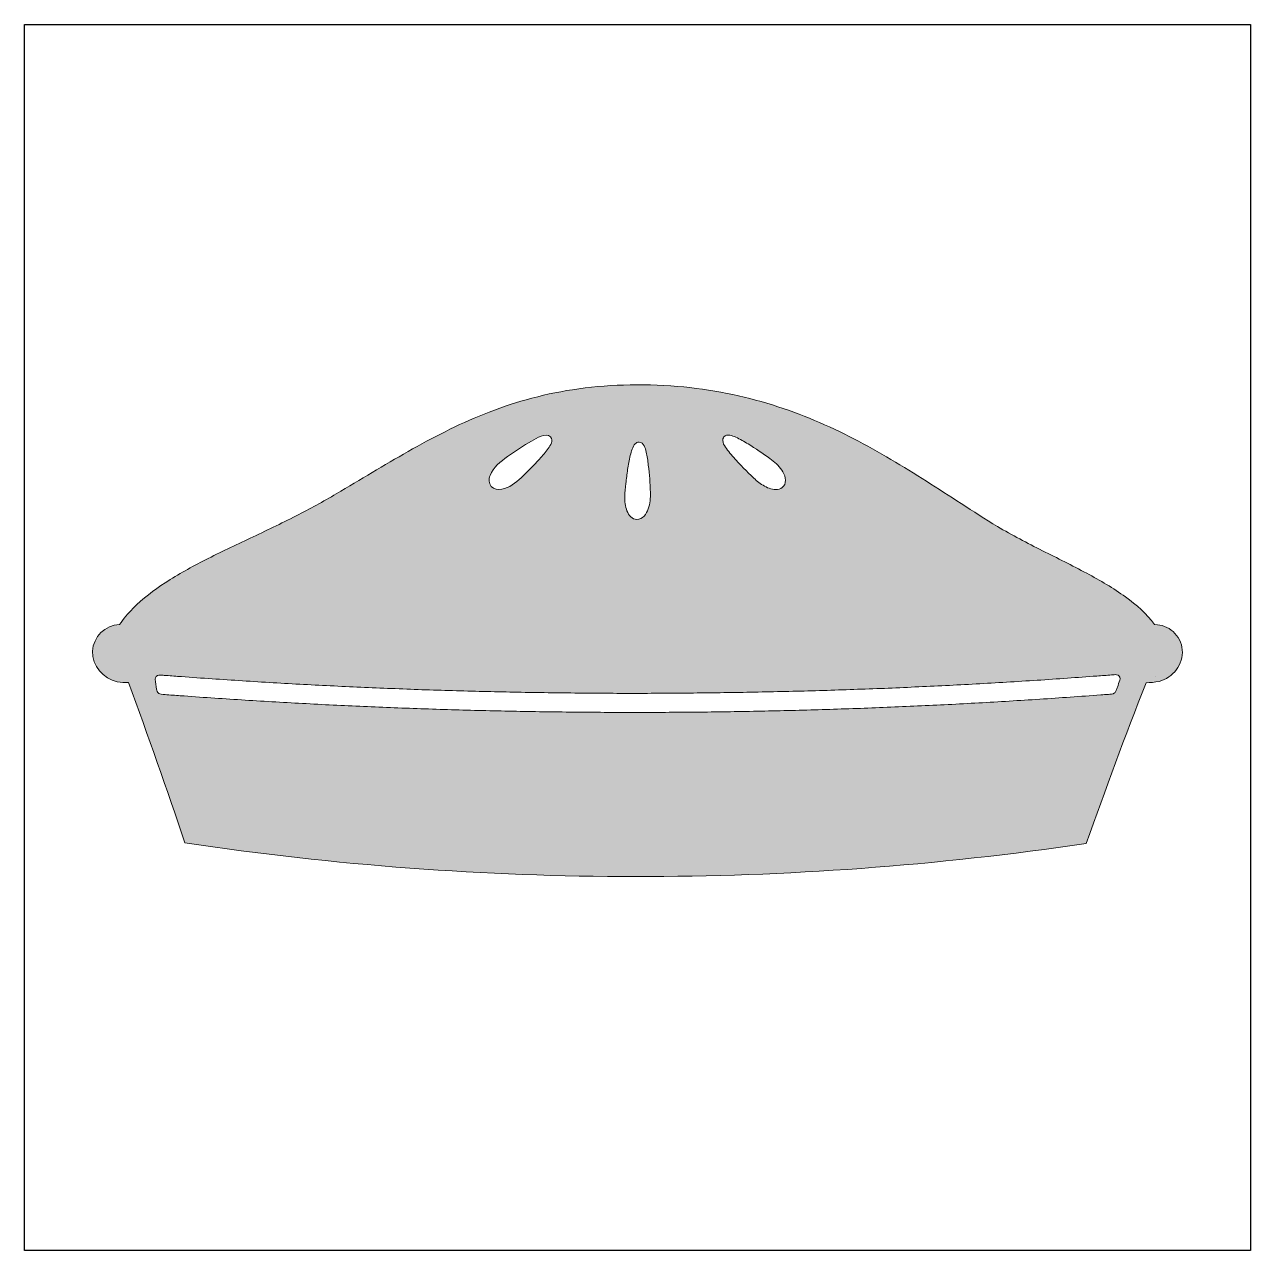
# Model space of a CAD drawing. Header units: inches. Extents: x 0 to 114, y 0 to 114.
import ezdxf

# ---------------------------------------------------------------- set-up
doc = ezdxf.new("R2010")
doc.units = ezdxf.units.IN
doc.header["$MEASUREMENT"] = 0
doc.layers.add('Image Background', color=7, linetype='Continuous')
doc.layers.add('Layer 1', color=7, linetype='Continuous')
picture_1 = doc.add_image_def('image1.png', size_in_pixel=(1350, 1350))

msp = doc.modelspace()

# ---------------------------------------------------------------- hatches: boundary and pattern name
at = {"layer": 'Layer 1', "true_color": 0xd3ab72}
h = msp.add_hatch(color=43, dxfattribs=at)
h.dxf.hatch_style = 2
edge = h.paths.add_edge_path()
edge.add_spline(control_points=[(105.36, 58.35), (104.62, 59.36), (103.67, 60.2), (102.66, 60.93), (101.52, 61.76), (100.28, 62.47), (99.03, 63.14), (97.67, 63.87), (96.29, 64.55), (94.91, 65.24), (93.49, 65.96), (92.08, 66.69), (90.71, 67.5), (89.57, 68.18), (88.45, 68.92), (87.33, 69.64), (86.25, 70.34), (85.18, 71.03), (84.1, 71.72), (83, 72.41), (81.9, 73.1), (80.78, 73.76), (79.65, 74.42), (78.5, 75.07), (77.33, 75.67), (76.13, 76.29), (74.91, 76.86), (73.66, 77.39), (72.38, 77.93), (71.07, 78.41), (69.74, 78.83), (68.35, 79.26), (66.93, 79.62), (65.5, 79.91), (63.97, 80.21), (62.43, 80.43), (60.88, 80.56), (59.2, 80.69), (57.52, 80.74), (55.85, 80.69), (54.25, 80.64), (52.66, 80.5), (51.08, 80.25), (49.63, 80.03), (48.19, 79.72), (46.78, 79.32), (45.45, 78.95), (44.14, 78.5), (42.85, 77.98), (41.62, 77.49), (40.41, 76.94), (39.21, 76.34), (38.05, 75.76), (36.9, 75.14), (35.76, 74.49), (34.64, 73.85), (33.52, 73.19), (32.41, 72.53), (31.3, 71.86), (30.19, 71.2), (29.07, 70.54), (27.84, 69.83), (26.6, 69.14), (25.33, 68.49), (23.92, 67.77), (22.48, 67.09), (21.05, 66.41), (19.65, 65.75), (18.25, 65.09), (16.87, 64.39), (15.59, 63.73), (14.33, 63.04), (13.12, 62.26), (12.05, 61.55), (11.01, 60.78), (10.11, 59.86), (9.65, 59.39), (9.23, 58.89), (8.86, 58.35), (7.53, 58.33), (6.39, 57.2), (6.35, 55.87), (6.31, 54.53), (7.34, 53.28), (8.65, 53.03), (8.99, 52.97), (9.34, 52.96), (9.69, 52.94), (11.53, 47.99), (13.27, 43.01), (14.96, 38), (42.81, 33.83), (71.14, 33.81), (98.99, 37.95), (100.77, 42.97), (102.61, 47.97), (104.56, 52.93), (104.97, 52.96), (105.39, 52.96), (105.79, 53.06), (106.11, 53.14), (106.42, 53.28), (106.69, 53.47), (107.23, 53.84), (107.65, 54.4), (107.84, 55.03), (108.03, 55.66), (107.98, 56.35), (107.67, 56.94), (107.38, 57.51), (106.88, 57.97), (106.28, 58.19), (106, 58.3), (105.69, 58.35), (105.39, 58.35), (105.38, 58.35), (105.37, 58.35), (105.36, 58.35)], knot_values=[0, 0, 0, 0, 1, 1, 1, 2, 2, 2, 3, 3, 3, 4, 4, 4, 5, 5, 5, 6, 6, 6, 7, 7, 7, 8, 8, 8, 9, 9, 9, 10, 10, 10, 11, 11, 11, 12, 12, 12, 13, 13, 13, 14, 14, 14, 15, 15, 15, 16, 16, 16, 17, 17, 17, 18, 18, 18, 19, 19, 19, 20, 20, 20, 21, 21, 21, 22, 22, 22, 23, 23, 23, 24, 24, 24, 25, 25, 25, 26, 26, 26, 27, 27, 27, 28, 28, 28, 29, 29, 29, 30, 30, 30, 31, 31, 31, 32, 32, 32, 33, 33, 33, 34, 34, 34, 35, 35, 35, 36, 36, 36, 37, 37, 37, 38, 38, 38, 39, 39, 39, 39], degree=3, periodic=1)
edge = h.paths.add_edge_path()
edge.add_spline(control_points=[(65.21, 75.85), (65.49, 76.19), (66, 75.97), (66.32, 75.82), (66.71, 75.64), (67.09, 75.42), (67.46, 75.2), (68.15, 74.77), (68.84, 74.32), (69.49, 73.83), (69.91, 73.52), (70.31, 73.19), (70.61, 72.75), (70.89, 72.33), (71.13, 71.7), (70.76, 71.25), (70.48, 70.9), (69.98, 70.9), (69.58, 71.01), (69.17, 71.13), (68.79, 71.35), (68.46, 71.61), (68.14, 71.86), (67.85, 72.14), (67.57, 72.42), (67.25, 72.73), (66.94, 73.04), (66.63, 73.37), (66.3, 73.73), (65.96, 74.1), (65.65, 74.48), (65.51, 74.66), (65.38, 74.85), (65.26, 75.04), (65.15, 75.23), (65.05, 75.46), (65.12, 75.68), (65.14, 75.74), (65.17, 75.8), (65.21, 75.85)], knot_values=[0, 0, 0, 0, 1, 1, 1, 2, 2, 2, 3, 3, 3, 4, 4, 4, 5, 5, 5, 6, 6, 6, 7, 7, 7, 8, 8, 8, 9, 9, 9, 10, 10, 10, 11, 11, 11, 12, 12, 12, 13, 13, 13, 13], degree=3, periodic=1)
edge = h.paths.add_edge_path()
edge.add_spline(control_points=[(56.06, 71.5), (56.11, 71.94), (56.17, 72.38), (56.23, 72.81), (56.3, 73.25), (56.38, 73.68), (56.48, 74.11), (56.53, 74.32), (56.58, 74.52), (56.65, 74.71), (56.72, 74.89), (56.8, 75.09), (56.94, 75.22), (57.03, 75.3), (57.16, 75.36), (57.28, 75.36), (57.28, 75.36), (57.29, 75.36), (57.3, 75.36), (57.3, 75.36), (57.3, 75.36), (57.3, 75.36), (57.3, 75.36), (57.31, 75.36), (57.31, 75.36), (57.75, 75.33), (57.89, 74.79), (57.97, 74.44), (58.06, 74.04), (58.12, 73.62), (58.16, 73.21), (58.26, 72.37), (58.33, 71.52), (58.35, 70.67), (58.36, 70.15), (58.33, 69.64), (58.16, 69.14), (57.99, 68.68), (57.65, 68.14), (57.09, 68.15), (56.64, 68.17), (56.33, 68.56), (56.17, 68.95), (56, 69.38), (55.94, 69.85), (55.96, 70.3), (55.97, 70.7), (56.01, 71.1), (56.06, 71.5)], knot_values=[0, 0, 0, 0, 1, 1, 1, 2, 2, 2, 3, 3, 3, 4, 4, 4, 5, 5, 5, 6, 6, 6, 7, 7, 7, 8, 8, 8, 9, 9, 9, 10, 10, 10, 11, 11, 11, 12, 12, 12, 13, 13, 13, 14, 14, 14, 15, 15, 15, 16, 16, 16, 16], degree=3, periodic=1)
edge = h.paths.add_edge_path()
edge.add_spline(control_points=[(45.04, 74.03), (45.76, 74.54), (46.5, 75.03), (47.26, 75.47), (47.55, 75.63), (47.85, 75.79), (48.16, 75.91), (48.44, 76.02), (48.83, 76.12), (49.05, 75.85), (49.33, 75.51), (49.03, 75.06), (48.83, 74.78), (48.58, 74.43), (48.3, 74.1), (48.01, 73.78), (47.47, 73.18), (46.9, 72.6), (46.31, 72.05), (45.79, 71.57), (45.21, 71.1), (44.5, 70.97), (44.15, 70.91), (43.76, 70.96), (43.52, 71.23), (43.27, 71.52), (43.28, 71.91), (43.4, 72.25), (43.68, 73.04), (44.39, 73.56), (45.04, 74.03)], knot_values=[0, 0, 0, 0, 1, 1, 1, 2, 2, 2, 3, 3, 3, 4, 4, 4, 5, 5, 5, 6, 6, 6, 7, 7, 7, 8, 8, 8, 9, 9, 9, 10, 10, 10, 10], degree=3, periodic=1)
edge = h.paths.add_edge_path()
edge.add_spline(control_points=[(101.89, 52.53), (101.85, 52.42), (101.81, 52.32), (101.77, 52.22), (101.73, 52.13), (101.7, 52.04), (101.63, 51.98), (101.48, 51.84), (101.24, 51.86), (101.05, 51.85), (100.82, 51.83), (100.58, 51.81), (100.34, 51.8), (99.39, 51.72), (98.45, 51.66), (97.5, 51.59), (95.6, 51.46), (93.7, 51.33), (91.81, 51.22), (89.91, 51.1), (88.01, 51), (86.11, 50.9), (84.22, 50.81), (82.32, 50.72), (80.42, 50.64), (78.52, 50.56), (76.62, 50.5), (74.72, 50.44), (72.82, 50.38), (70.92, 50.33), (69.02, 50.29), (67.12, 50.25), (65.22, 50.22), (63.32, 50.2), (61.42, 50.18), (59.52, 50.17), (57.62, 50.16), (55.72, 50.16), (53.82, 50.17), (51.92, 50.19), (50.02, 50.2), (48.12, 50.23), (46.22, 50.26), (44.32, 50.3), (42.42, 50.34), (40.52, 50.4), (38.62, 50.45), (36.72, 50.52), (34.82, 50.59), (32.92, 50.66), (31.02, 50.74), (29.12, 50.83), (27.22, 50.93), (25.32, 51.03), (23.42, 51.14), (21.52, 51.25), (19.62, 51.37), (17.73, 51.5), (16.78, 51.56), (15.83, 51.63), (14.88, 51.7), (14.41, 51.73), (13.93, 51.77), (13.46, 51.8), (13.22, 51.82), (12.98, 51.84), (12.75, 51.86), (12.58, 51.87), (12.43, 51.96), (12.38, 52.13), (12.36, 52.2), (12.34, 52.27), (12.32, 52.34), (12.25, 52.64), (12.2, 52.93), (12.19, 53.25), (12.18, 53.44), (12.33, 53.62), (12.52, 53.65), (12.62, 53.66), (12.74, 53.64), (12.84, 53.63), (12.96, 53.62), (13.08, 53.62), (13.21, 53.61), (13.68, 53.57), (14.16, 53.53), (14.63, 53.5), (15.58, 53.43), (16.53, 53.36), (17.48, 53.3), (19.37, 53.17), (21.27, 53.05), (23.17, 52.93), (25.07, 52.82), (26.97, 52.72), (28.86, 52.63), (30.76, 52.54), (32.66, 52.45), (34.56, 52.38), (36.46, 52.3), (38.36, 52.24), (40.26, 52.19), (42.16, 52.13), (44.06, 52.08), (45.96, 52.05), (47.86, 52.01), (49.76, 51.99), (51.66, 51.97), (53.56, 51.95), (55.47, 51.94), (57.37, 51.94), (59.27, 51.95), (61.17, 51.96), (63.07, 51.98), (64.97, 52), (66.87, 52.03), (68.77, 52.07), (70.67, 52.11), (72.57, 52.15), (74.47, 52.21), (76.37, 52.27), (78.27, 52.34), (80.17, 52.41), (82.07, 52.49), (83.97, 52.58), (85.87, 52.67), (87.76, 52.77), (89.66, 52.87), (91.56, 52.99), (93.46, 53.1), (95.36, 53.22), (97.25, 53.36), (98.16, 53.42), (99.07, 53.49), (99.99, 53.56), (100.44, 53.59), (100.9, 53.62), (101.35, 53.66), (101.46, 53.67), (101.58, 53.68), (101.69, 53.69), (101.78, 53.69), (101.87, 53.68), (101.95, 53.64), (102.1, 53.55), (102.18, 53.35), (102.12, 53.18), (102.05, 52.96), (101.97, 52.74), (101.89, 52.53)], knot_values=[0, 0, 0, 0, 1, 1, 1, 2, 2, 2, 3, 3, 3, 4, 4, 4, 5, 5, 5, 6, 6, 6, 7, 7, 7, 8, 8, 8, 9, 9, 9, 10, 10, 10, 11, 11, 11, 12, 12, 12, 13, 13, 13, 14, 14, 14, 15, 15, 15, 16, 16, 16, 17, 17, 17, 18, 18, 18, 19, 19, 19, 20, 20, 20, 21, 21, 21, 22, 22, 22, 23, 23, 23, 24, 24, 24, 25, 25, 25, 26, 26, 26, 27, 27, 27, 28, 28, 28, 29, 29, 29, 30, 30, 30, 31, 31, 31, 32, 32, 32, 33, 33, 33, 34, 34, 34, 35, 35, 35, 36, 36, 36, 37, 37, 37, 38, 38, 38, 39, 39, 39, 40, 40, 40, 41, 41, 41, 42, 42, 42, 43, 43, 43, 44, 44, 44, 45, 45, 45, 46, 46, 46, 47, 47, 47, 48, 48, 48, 49, 49, 49, 50, 50, 50, 50], degree=3, periodic=1)
edge = h.paths.add_edge_path()
edge.add_spline(control_points=[(105.48, 53.5), (105.48, 53.5), (105.48, 53.5), (105.48, 53.5), (105.48, 53.5), (105.48, 53.5), (105.48, 53.5)], knot_values=[0, 0, 0, 0, 1, 1, 1, 2, 2, 2, 2], degree=3, periodic=1)

# ---------------------------------------------------------------- linework, layer by layer
at = {"layer": 'Layer 1', "lineweight": 0}
for points, knots in [([(105.36, 58.35), (104.62, 59.36), (103.67, 60.2), (102.66, 60.93), (101.52, 61.76), (100.28, 62.47), (99.03, 63.14), (97.67, 63.87), (96.29, 64.55), (94.91, 65.24), (93.49, 65.96), (92.08, 66.69), (90.71, 67.5), (89.57, 68.18), (88.45, 68.92), (87.33, 69.64), (86.25, 70.34), (85.18, 71.03), (84.1, 71.72), (83, 72.41), (81.9, 73.1), (80.78, 73.76), (79.65, 74.42), (78.5, 75.07), (77.33, 75.67), (76.13, 76.29), (74.91, 76.86), (73.66, 77.39), (72.38, 77.93), (71.07, 78.41), (69.74, 78.83), (68.35, 79.26), (66.93, 79.62), (65.5, 79.91), (63.97, 80.21), (62.43, 80.43), (60.88, 80.56), (59.2, 80.69), (57.52, 80.74), (55.85, 80.69), (54.25, 80.64), (52.66, 80.5), (51.08, 80.25), (49.63, 80.03), (48.19, 79.72), (46.78, 79.32), (45.45, 78.95), (44.14, 78.5), (42.85, 77.98), (41.62, 77.49), (40.41, 76.94), (39.21, 76.34), (38.05, 75.76), (36.9, 75.14), (35.76, 74.49), (34.64, 73.85), (33.52, 73.19), (32.41, 72.53), (31.3, 71.86), (30.19, 71.2), (29.07, 70.54), (27.84, 69.83), (26.6, 69.14), (25.33, 68.49), (23.92, 67.77), (22.48, 67.09), (21.05, 66.41), (19.65, 65.75), (18.25, 65.09), (16.87, 64.39), (15.59, 63.73), (14.33, 63.04), (13.12, 62.26), (12.05, 61.55), (11.01, 60.78), (10.11, 59.86), (9.65, 59.39), (9.23, 58.89), (8.86, 58.35), (7.53, 58.33), (6.39, 57.2), (6.35, 55.87), (6.31, 54.53), (7.34, 53.28), (8.65, 53.03), (8.99, 52.97), (9.34, 52.96), (9.69, 52.94), (11.53, 47.99), (13.27, 43.01), (14.96, 38), (42.81, 33.83), (71.14, 33.81), (98.99, 37.95), (100.77, 42.97), (102.61, 47.97), (104.56, 52.93), (104.97, 52.96), (105.39, 52.96), (105.79, 53.06), (106.11, 53.14), (106.42, 53.28), (106.69, 53.47), (107.23, 53.84), (107.65, 54.4), (107.84, 55.03), (108.03, 55.66), (107.98, 56.35), (107.67, 56.94), (107.38, 57.51), (106.88, 57.97), (106.28, 58.19), (106, 58.3), (105.69, 58.35), (105.39, 58.35), (105.38, 58.35), (105.37, 58.35), (105.36, 58.35)], [0, 0, 0, 0, 1, 1, 1, 2, 2, 2, 3, 3, 3, 4, 4, 4, 5, 5, 5, 6, 6, 6, 7, 7, 7, 8, 8, 8, 9, 9, 9, 10, 10, 10, 11, 11, 11, 12, 12, 12, 13, 13, 13, 14, 14, 14, 15, 15, 15, 16, 16, 16, 17, 17, 17, 18, 18, 18, 19, 19, 19, 20, 20, 20, 21, 21, 21, 22, 22, 22, 23, 23, 23, 24, 24, 24, 25, 25, 25, 26, 26, 26, 27, 27, 27, 28, 28, 28, 29, 29, 29, 30, 30, 30, 31, 31, 31, 32, 32, 32, 33, 33, 33, 34, 34, 34, 35, 35, 35, 36, 36, 36, 37, 37, 37, 38, 38, 38, 39, 39, 39, 39]), ([(45.04, 74.03), (45.76, 74.54), (46.5, 75.03), (47.26, 75.47), (47.55, 75.63), (47.85, 75.79), (48.16, 75.91), (48.44, 76.02), (48.83, 76.12), (49.05, 75.85), (49.33, 75.51), (49.03, 75.06), (48.83, 74.78), (48.58, 74.43), (48.3, 74.1), (48.01, 73.78), (47.47, 73.18), (46.9, 72.6), (46.31, 72.05), (45.79, 71.57), (45.21, 71.1), (44.5, 70.97), (44.15, 70.91), (43.76, 70.96), (43.52, 71.23), (43.27, 71.52), (43.28, 71.91), (43.4, 72.25), (43.68, 73.04), (44.39, 73.56), (45.04, 74.03)], [0, 0, 0, 0, 1, 1, 1, 2, 2, 2, 3, 3, 3, 4, 4, 4, 5, 5, 5, 6, 6, 6, 7, 7, 7, 8, 8, 8, 9, 9, 9, 10, 10, 10, 10]), ([(65.21, 75.85), (65.49, 76.19), (66, 75.97), (66.32, 75.82), (66.71, 75.64), (67.09, 75.42), (67.46, 75.2), (68.15, 74.77), (68.84, 74.32), (69.49, 73.83), (69.91, 73.52), (70.31, 73.19), (70.61, 72.75), (70.89, 72.33), (71.13, 71.7), (70.76, 71.25), (70.48, 70.9), (69.98, 70.9), (69.58, 71.01), (69.17, 71.13), (68.79, 71.35), (68.46, 71.61), (68.14, 71.86), (67.85, 72.14), (67.57, 72.42), (67.25, 72.73), (66.94, 73.04), (66.63, 73.37), (66.3, 73.73), (65.96, 74.1), (65.65, 74.48), (65.51, 74.66), (65.38, 74.85), (65.26, 75.04), (65.15, 75.23), (65.05, 75.46), (65.12, 75.68), (65.14, 75.74), (65.17, 75.8), (65.21, 75.85)], [0, 0, 0, 0, 1, 1, 1, 2, 2, 2, 3, 3, 3, 4, 4, 4, 5, 5, 5, 6, 6, 6, 7, 7, 7, 8, 8, 8, 9, 9, 9, 10, 10, 10, 11, 11, 11, 12, 12, 12, 13, 13, 13, 13]), ([(56.06, 71.5), (56.11, 71.94), (56.17, 72.38), (56.23, 72.81), (56.3, 73.25), (56.38, 73.68), (56.48, 74.11), (56.53, 74.32), (56.58, 74.52), (56.65, 74.71), (56.72, 74.89), (56.8, 75.09), (56.94, 75.22), (57.03, 75.3), (57.16, 75.36), (57.28, 75.36), (57.28, 75.36), (57.29, 75.36), (57.3, 75.36), (57.3, 75.36), (57.3, 75.36), (57.3, 75.36), (57.3, 75.36), (57.31, 75.36), (57.31, 75.36), (57.75, 75.33), (57.89, 74.79), (57.97, 74.44), (58.06, 74.04), (58.12, 73.62), (58.16, 73.21), (58.26, 72.37), (58.33, 71.52), (58.35, 70.67), (58.36, 70.15), (58.33, 69.64), (58.16, 69.14), (57.99, 68.68), (57.65, 68.14), (57.09, 68.15), (56.64, 68.17), (56.33, 68.56), (56.17, 68.95), (56, 69.38), (55.94, 69.85), (55.96, 70.3), (55.97, 70.7), (56.01, 71.1), (56.06, 71.5)], [0, 0, 0, 0, 1, 1, 1, 2, 2, 2, 3, 3, 3, 4, 4, 4, 5, 5, 5, 6, 6, 6, 7, 7, 7, 8, 8, 8, 9, 9, 9, 10, 10, 10, 11, 11, 11, 12, 12, 12, 13, 13, 13, 14, 14, 14, 15, 15, 15, 16, 16, 16, 16]), ([(101.89, 52.53), (101.85, 52.42), (101.81, 52.32), (101.77, 52.22), (101.73, 52.13), (101.7, 52.04), (101.63, 51.98), (101.48, 51.84), (101.24, 51.86), (101.05, 51.85), (100.82, 51.83), (100.58, 51.81), (100.34, 51.8), (99.39, 51.72), (98.45, 51.66), (97.5, 51.59), (95.6, 51.46), (93.7, 51.33), (91.81, 51.22), (89.91, 51.1), (88.01, 51), (86.11, 50.9), (84.22, 50.81), (82.32, 50.72), (80.42, 50.64), (78.52, 50.56), (76.62, 50.5), (74.72, 50.44), (72.82, 50.38), (70.92, 50.33), (69.02, 50.29), (67.12, 50.25), (65.22, 50.22), (63.32, 50.2), (61.42, 50.18), (59.52, 50.17), (57.62, 50.16), (55.72, 50.16), (53.82, 50.17), (51.92, 50.19), (50.02, 50.2), (48.12, 50.23), (46.22, 50.26), (44.32, 50.3), (42.42, 50.34), (40.52, 50.4), (38.62, 50.45), (36.72, 50.52), (34.82, 50.59), (32.92, 50.66), (31.02, 50.74), (29.12, 50.83), (27.22, 50.93), (25.32, 51.03), (23.42, 51.14), (21.52, 51.25), (19.62, 51.37), (17.73, 51.5), (16.78, 51.56), (15.83, 51.63), (14.88, 51.7), (14.41, 51.73), (13.93, 51.77), (13.46, 51.8), (13.22, 51.82), (12.98, 51.84), (12.75, 51.86), (12.58, 51.87), (12.43, 51.96), (12.38, 52.13), (12.36, 52.2), (12.34, 52.27), (12.32, 52.34), (12.25, 52.64), (12.2, 52.93), (12.19, 53.25), (12.18, 53.44), (12.33, 53.62), (12.52, 53.65), (12.62, 53.66), (12.74, 53.64), (12.84, 53.63), (12.96, 53.62), (13.08, 53.62), (13.21, 53.61), (13.68, 53.57), (14.16, 53.53), (14.63, 53.5), (15.58, 53.43), (16.53, 53.36), (17.48, 53.3), (19.37, 53.17), (21.27, 53.05), (23.17, 52.93), (25.07, 52.82), (26.97, 52.72), (28.86, 52.63), (30.76, 52.54), (32.66, 52.45), (34.56, 52.38), (36.46, 52.3), (38.36, 52.24), (40.26, 52.19), (42.16, 52.13), (44.06, 52.08), (45.96, 52.05), (47.86, 52.01), (49.76, 51.99), (51.66, 51.97), (53.56, 51.95), (55.47, 51.94), (57.37, 51.94), (59.27, 51.95), (61.17, 51.96), (63.07, 51.98), (64.97, 52), (66.87, 52.03), (68.77, 52.07), (70.67, 52.11), (72.57, 52.15), (74.47, 52.21), (76.37, 52.27), (78.27, 52.34), (80.17, 52.41), (82.07, 52.49), (83.97, 52.58), (85.87, 52.67), (87.76, 52.77), (89.66, 52.87), (91.56, 52.99), (93.46, 53.1), (95.36, 53.22), (97.25, 53.36), (98.16, 53.42), (99.07, 53.49), (99.99, 53.56), (100.44, 53.59), (100.9, 53.62), (101.35, 53.66), (101.46, 53.67), (101.58, 53.68), (101.69, 53.69), (101.78, 53.69), (101.87, 53.68), (101.95, 53.64), (102.1, 53.55), (102.18, 53.35), (102.12, 53.18), (102.05, 52.96), (101.97, 52.74), (101.89, 52.53)], [0, 0, 0, 0, 1, 1, 1, 2, 2, 2, 3, 3, 3, 4, 4, 4, 5, 5, 5, 6, 6, 6, 7, 7, 7, 8, 8, 8, 9, 9, 9, 10, 10, 10, 11, 11, 11, 12, 12, 12, 13, 13, 13, 14, 14, 14, 15, 15, 15, 16, 16, 16, 17, 17, 17, 18, 18, 18, 19, 19, 19, 20, 20, 20, 21, 21, 21, 22, 22, 22, 23, 23, 23, 24, 24, 24, 25, 25, 25, 26, 26, 26, 27, 27, 27, 28, 28, 28, 29, 29, 29, 30, 30, 30, 31, 31, 31, 32, 32, 32, 33, 33, 33, 34, 34, 34, 35, 35, 35, 36, 36, 36, 37, 37, 37, 38, 38, 38, 39, 39, 39, 40, 40, 40, 41, 41, 41, 42, 42, 42, 43, 43, 43, 44, 44, 44, 45, 45, 45, 46, 46, 46, 47, 47, 47, 48, 48, 48, 49, 49, 49, 50, 50, 50, 50]), ([(105.48, 53.5), (105.48, 53.5), (105.48, 53.5), (105.48, 53.5), (105.48, 53.5), (105.48, 53.5), (105.48, 53.5)], [0, 0, 0, 0, 1, 1, 1, 2, 2, 2, 2])]:
    msp.add_open_spline(points, degree=3, knots=knots, dxfattribs=at)

# ---------------------------------------------------------------- pictures from other files: only their frames are drawn
at = {"layer": 'Image Background'}
image = msp.add_image(picture_1, insert=(0, 0), size_in_units=(114.3, 114.3), dxfattribs=at)

doc.saveas('drawing.dxf')
